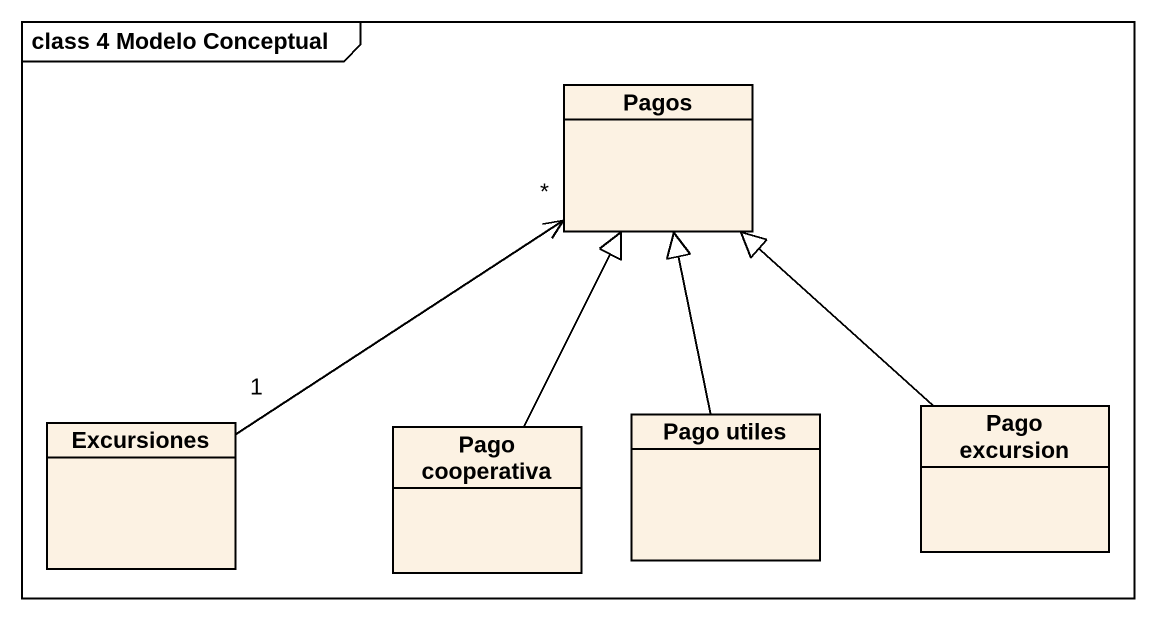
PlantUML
@startuml
mainframe class 4 Modelo Conceptual
hide circle
hide empty members
class Pagos
class Excursiones
class "Pago cooperativa" as Pago_cooperativa
class "Pago utiles" as Pago_utiles
class "Pago excursion" as Pago_excursion
Excursiones "1" -up-> "*" Pagos
Pago_cooperativa -up-|> Pagos
Pago_utiles -up-|> Pagos
Pago_excursion -up-|> Pagos
@enduml
